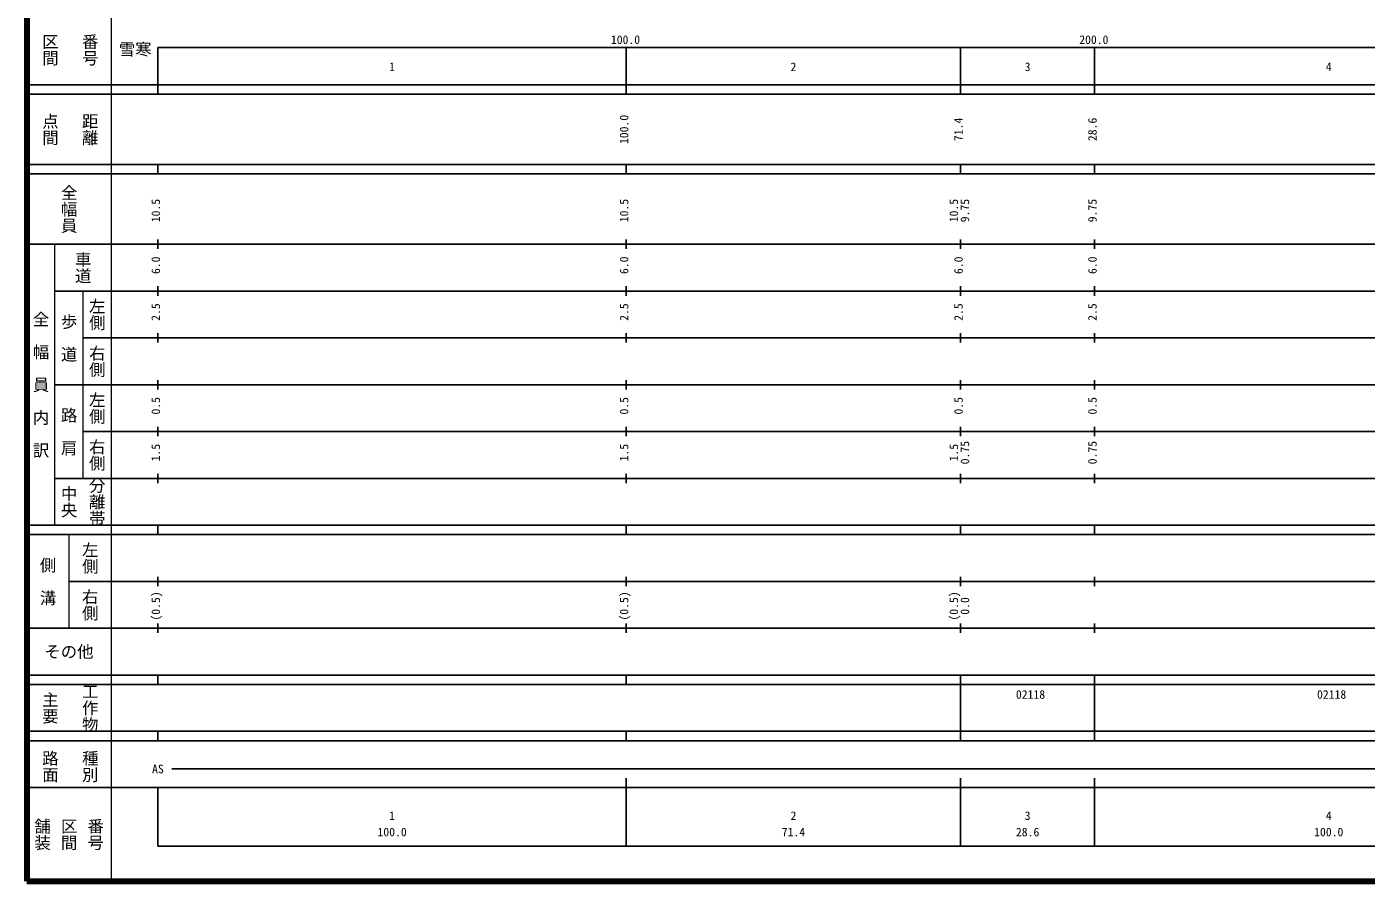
# Model space of a CAD drawing. Units: millimetres, scale not verified. Extents: x 40000 to 680000, y 20000 to 380000.
# Drawn here: x 40000 to 325999, y 20000 to 202409 of the extents above; entities that cross this region are included whole.
import ezdxf
from ezdxf.enums import TextEntityAlignment as Align

# ---------------------------------------------------------------- set-up
doc = ezdxf.new("R2010")
doc.units = ezdxf.units.MM
doc.header["$LTSCALE"] = 1000
doc.layers.add('M-TTL', color=2, linetype='Continuous', lineweight=140)
doc.layers.add('M-TTL-BAND', color=7, linetype='Continuous', lineweight=25)
doc.styles.add('@ＭＳ ゴシック', font='')
doc.styles.add('ＭＳ ゴシック', font='')
doc.styles.get('@ＭＳ ゴシック').set_extended_font_data('@MS Gothic')
doc.styles.get('ＭＳ ゴシック').set_extended_font_data('MS Gothic')

msp = doc.modelspace()

# ---------------------------------------------------------------- linework, layer by layer
at = {"layer": 'M-TTL'}
for p, q in [((40000, 380000), (40000, 20000)), ((40000, 20000), (680000, 20000))]:
    msp.add_line(p, q, dxfattribs=at)
at = {"layer": 'M-TTL-BAND', "lineweight": 13}
for p, q in [((58000, 370000), (58000, 20000)), ((46000, 96000), (46000, 156000)), ((52000, 146000), (52000, 106000)), ((49000, 94000), (49000, 74000))]:
    msp.add_line(p, q, dxfattribs=at)
at = {"layer": 'M-TTL-BAND'}
for p, q in [((68000, 198000), (579000, 198000)), ((68000, 198000), (68000, 188000)), ((168000, 188000), (168000, 198000)), ((239400, 188000), (239400, 198000)), ((268000, 188000), (268000, 198000)), ((40000, 190000), (579000, 190000)), ((40000, 188000), (579000, 188000)), ((40000, 173000), (579000, 173000)), ((68000, 171000), (68000, 173000)), ((168000, 171000), (168000, 173000)), ((239400, 171000), (239400, 173000)), ((268000, 171000), (268000, 173000)), ((40000, 171000), (579000, 171000)), ((40000, 156000), (579000, 156000)), ((68000, 155000), (68000, 157000)), ((168000, 155000), (168000, 157000)), ((239400, 155000), (239400, 157000)), ((268000, 155000), (268000, 157000)), ((46000, 146000), (579000, 146000)), ((68000, 145000), (68000, 147000)), ((168000, 145000), (168000, 147000)), ((239400, 145000), (239400, 147000)), ((268000, 145000), (268000, 147000)), ((52000, 136000), (579000, 136000)), ((68000, 135000), (68000, 137000)), ((168000, 135000), (168000, 137000)), ((239400, 135000), (239400, 137000)), ((268000, 135000), (268000, 137000)), ((46000, 126000), (579000, 126000)), ((68000, 125000), (68000, 127000)), ((168000, 125000), (168000, 127000)), ((239400, 125000), (239400, 127000)), ((268000, 125000), (268000, 127000)), ((52000, 116000), (579000, 116000)), ((68000, 115000), (68000, 117000)), ((168000, 115000), (168000, 117000)), ((239400, 115000), (239400, 117000)), ((268000, 115000), (268000, 117000)), ((46000, 106000), (579000, 106000)), ((68000, 105000), (68000, 107000)), ((168000, 105000), (168000, 107000)), ((239400, 105000), (239400, 107000)), ((268000, 105000), (268000, 107000)), ((40000, 96000), (579000, 96000)), ((68000, 94000), (68000, 96000)), ((168000, 94000), (168000, 96000)), ((239400, 94000), (239400, 96000)), ((268000, 94000), (268000, 96000)), ((40000, 94000), (579000, 94000)), ((49000, 84000), (579000, 84000)), ((68000, 83000), (68000, 85000)), ((168000, 83000), (168000, 85000)), ((239400, 83000), (239400, 85000)), ((268000, 83000), (268000, 85000)), ((68000, 73000), (68000, 75000)), ((168000, 73000), (168000, 75000)), ((239400, 73000), (239400, 75000)), ((268000, 73000), (268000, 75000)), ((40000, 74000), (579000, 74000)), ((40000, 64000), (579000, 64000)), ((68000, 62000), (68000, 64000)), ((168000, 62000), (168000, 64000)), ((239400, 62000), (239400, 64000)), ((268000, 62000), (268000, 64000)), ((40000, 62000), (579000, 62000)), ((239400, 52000), (239400, 62000)), ((268000, 52000), (268000, 62000)), ((268000, 52000), (268000, 62000)), ((40000, 52000), (579000, 52000)), ((68000, 50000), (68000, 52000)), ((168000, 50000), (168000, 52000)), ((239400, 50000), (239400, 52000)), ((268000, 50000), (268000, 52000)), ((40000, 50000), (579000, 50000)), ((71000, 44000), (388100, 44000)), ((168000, 27500), (168000, 42000)), ((239400, 27500), (239400, 42000)), ((268000, 27500), (268000, 42000)), ((40000, 40000), (579000, 40000)), ((68000, 40000), (68000, 27500)), ((68000, 27500), (579000, 27500))]:
    msp.add_line(p, q, dxfattribs=at)

# ---------------------------------------------------------------- texts
at = {"layer": 'M-TTL-BAND', "style": '@ＭＳ ゴシック'}
for s, p in [('区間', (45000, 197500)), ('番号', (53500, 197500)), ('点間', (45000, 180500)), ('距離', (53500, 180500)), ('全幅員', (49000, 163500)), ('車道', (52000, 151000)), ('左側', (55000, 141000)), ('全\u3000幅\u3000員\u3000内\u3000訳', (43000, 126000)), ('歩\u3000道', (49000, 136000)), ('右側', (55000, 131000)), ('左側', (55000, 121000)), ('路\u3000肩', (49000, 116000)), ('右側', (55000, 111000)), ('分離帯', (55000, 101000)), ('中央', (49000, 101000)), ('左側', (53500, 89000)), ('側\u3000溝', (44500, 84000)), ('右側', (53500, 79000)), ('主要', (45000, 57000)), ('工作物', (53500, 57000)), ('路面', (45000, 44500)), ('種別', (53500, 44500)), ('舗装', (43333, 30000)), ('区間', (49000, 30000)), ('番号', (54667, 30000))]:
    msp.add_text(s, height=2566, rotation=270, dxfattribs=at).set_placement(p, align=Align.MIDDLE_CENTER)
at = {"layer": 'M-TTL-BAND', "style": 'ＭＳ ゴシック'}
for s, p in [('100.0', (167844, 198195)), ('200.0', (267844, 198195)), ('1', (118000, 192405)), ('2', (203700, 192405)), ('3', (253700, 192405)), ('4', (318000, 192405)), ('AS', (68000, 42500)), ('1', (118000, 32523)), ('2', (203700, 32523)), ('3', (253700, 32523)), ('4', (318000, 32523)), ('100.0', (118000, 29033)), ('71.4', (203700, 29033)), ('28.6', (253700, 29033)), ('100.0', (318000, 29033))]:
    msp.add_text(s, height=1833, dxfattribs=at).set_placement(p, align=Align.BOTTOM_CENTER)
for s, p in [('雪寒', (63151, 197610)), ('その他', (49000, 69000))]:
    msp.add_text(s, height=2566, dxfattribs=at).set_placement(p, align=Align.MIDDLE_CENTER)
for s, p in [('100.0', (169000, 180500)), ('71.4', (240400, 180500)), ('28.6', (269000, 180500)), ('10.5', (69000, 163174)), ('10.5', (169000, 163174)), ('10.5', (239400, 163174)), ('9.75', (241770, 163174)), ('9.75', (269000, 163174)), ('6.0', (69000, 151500)), ('6.0', (169000, 151500)), ('6.0', (240400, 151500)), ('6.0', (269000, 151500)), ('2.5', (69000, 141500)), ('2.5', (169000, 141500)), ('2.5', (240400, 141500)), ('2.5', (269000, 141500)), ('0.5', (69000, 121500)), ('0.5', (169000, 121500)), ('0.5', (240400, 121500)), ('0.5', (269000, 121500)), ('1.5', (69000, 111500)), ('1.5', (169000, 111500)), ('1.5', (239400, 111500)), ('0.75', (241770, 111500)), ('0.75', (269000, 111500)), ('(0.5)', (69000, 78764)), ('(0.5)', (169000, 78764)), ('(0.5)', (239400, 78764)), ('0.0', (241770, 78764))]:
    msp.add_text(s, height=1833, rotation=90, dxfattribs=at).set_placement(p, align=Align.BOTTOM_CENTER)
for p in [(251200, 58405), (315500, 58405)]:
    msp.add_text('02118', height=1833, dxfattribs=at).set_placement(p, align=Align.BOTTOM_LEFT)

doc.saveas('drawing.dxf')
